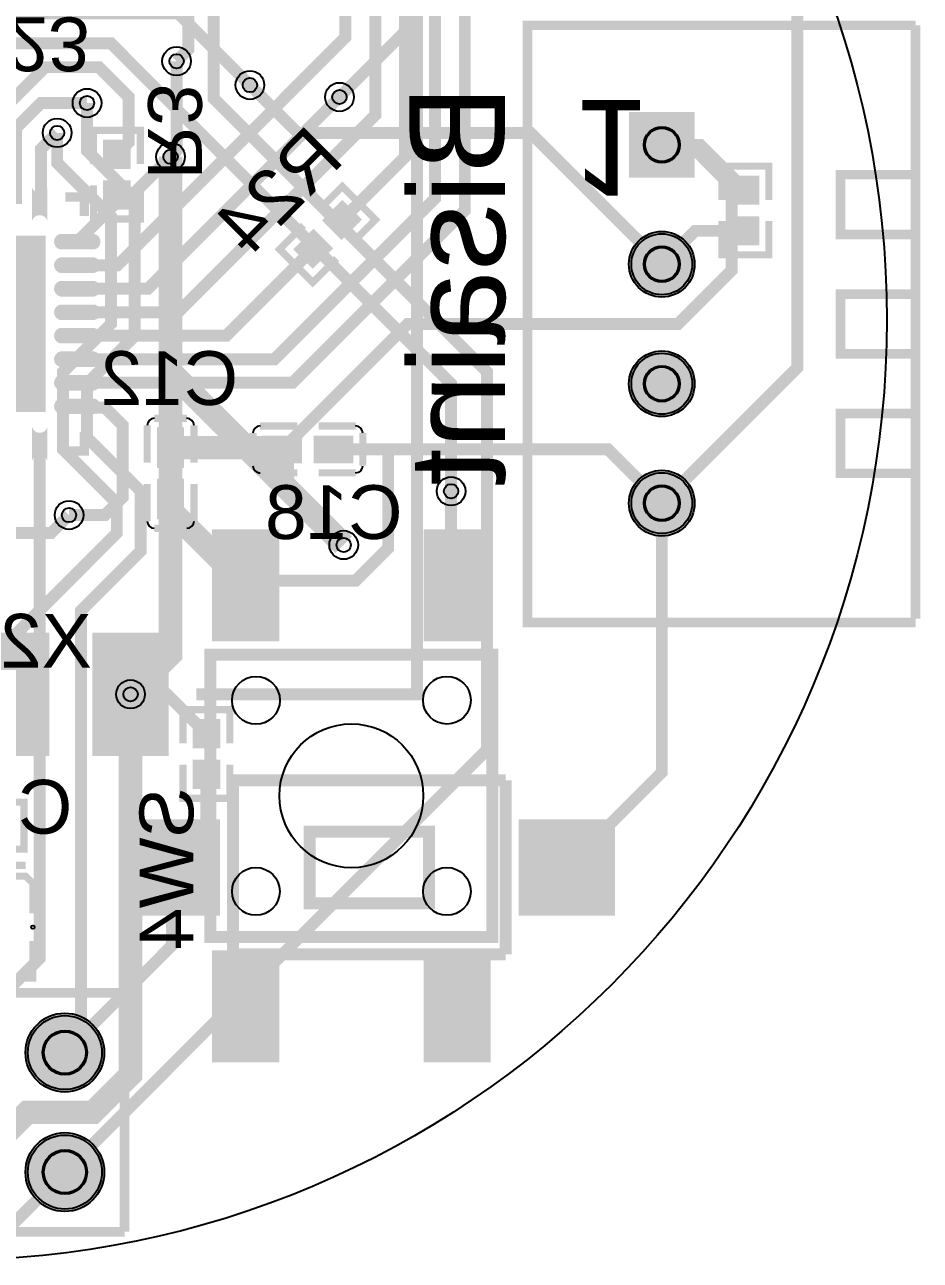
# Model space of a CAD drawing. Header units: millimetres. Extents: x -14.7 to 26, y -7.1 to 33.9.
# Drawn here: x 6.93 to 25.98, y -7.08 to 19.19 of the extents above; entities that cross this region are included whole.
import ezdxf

# ---------------------------------------------------------------- set-up
doc = ezdxf.new("R2010")
doc.units = ezdxf.units.MM
for name, color, linetype, true_color in [('BoardOutLine', 7, 'Continuous', 0xff00ff), ('BottomLayer', 7, 'Continuous', 0x0000ff), ('BottomPasteMaskLayer', 7, 'Continuous', 0x800000), ('BottomSilkLayer', 7, 'Continuous', 0x66cc33), ('BottomSolderMaskLayer', 7, 'Continuous', 0xaa00ff), ('Hole', 7, 'Continuous', 0x222222), ('Multi-Layer', 7, 'Continuous', 0xc0c0c0), ('TopLayer', 7, 'Continuous', 0xff0000), ('TopPasteMaskLayer', 7, 'Continuous', 0x808080), ('TopSilkLayer', 7, 'Continuous', 0xffcc00), ('TopSolderMaskLayer', 7, 'Continuous', 0x800080)]:
    doc.layers.add(name, color=color, linetype=linetype, true_color=true_color)
doc.styles.get("Standard").update_dxf_attribs({"font": 'arial.ttf'})

msp = doc.modelspace()

# ---------------------------------------------------------------- hatches: boundary and pattern name
at = {"layer": 'BottomLayer'}
for points in [[(8.619997999999896, 16.15201239999999), (9.16000199999985, 16.15201239999999), (9.16000199999985, 16.71764500000006), (8.619997999999896, 16.71764500000006)], [(8.619997999999896, 15.85198760000003), (9.16000199999985, 15.85198760000003), (9.16000199999985, 15.286354999999958), (8.619997999999896, 15.286354999999958)], [(7.388148799999911, 15.687154299999975, -0.7853981633974483), (7.108139199999911, 15.687154299999975), (7.108139199999911, 15.067165700000032, -0.7853981633974483), (7.388148799999911, 15.067165700000032)], [(13.66908619999981, 14.647163999999975), (13.287247999999863, 15.029002200000036), (13.687196399999948, 15.428976000000034), (14.069059999999808, 15.04711240000006)], [(8.358238299999812, 14.71706479999996, -0.7853981633974483), (8.358238299999812, 14.43705519999996), (7.738249699999869, 14.43705519999996, -0.7853981633974483), (7.738249699999869, 14.71706479999996)], [(13.456919999999855, 14.43499780000002), (13.075081799999907, 14.816835999999967), (12.67510799999991, 14.416887599999995), (13.05697159999977, 14.035023999999908)], [(7.348092999999835, 10.977143399999932), (7.348092999999835, 14.677161399999932), (3.6480750000000626, 14.677161399999932), (3.6480750000000626, 10.977143399999932)], [(8.358238299999812, 14.21668480000001, -0.7853981633974483), (8.358238299999812, 13.93667520000001), (7.738249699999869, 13.93667520000001, -0.7853981633974483), (7.738249699999869, 14.21668480000001)], [(8.358238299999812, 13.716304799999946, -0.7853981633974483), (8.358238299999812, 13.436295199999947), (7.738249699999869, 13.436295199999947, -0.7853981633974483), (7.738249699999869, 13.716304799999946)], [(8.358238299999812, 13.215924799999996, -0.7853981633974483), (8.358238299999812, 12.935915199999997), (7.738249699999869, 12.935915199999997, -0.7853981633974483), (7.738249699999869, 13.215924799999996)], [(8.358238299999812, 12.7180848, -0.7853981633974483), (8.358238299999812, 12.4380752), (7.738249699999869, 12.4380752, -0.7853981633974483), (7.738249699999869, 12.7180848)], [(8.358238299999812, 12.21770480000005, -0.7853981633974483), (8.358238299999812, 11.93769520000005), (7.738249699999869, 11.93769520000005, -0.7853981633974483), (7.738249699999869, 12.21770480000005)], [(8.358238299999812, 11.717324799999986, -0.7853981633974483), (8.358238299999812, 11.437315199999986), (7.738249699999869, 11.437315199999986, -0.7853981633974483), (7.738249699999869, 11.717324799999986)], [(8.358238299999812, 11.216944800000036, -0.7853981633974483), (8.358238299999812, 10.936935200000036), (7.738249699999869, 10.936935200000036, -0.7853981633974483), (7.738249699999869, 11.216944800000036)], [(7.388148799999911, 10.586834299999964, -0.7853981633974483), (7.108139199999911, 10.586834299999964), (7.108139199999911, 9.966845700000022, -0.7853981633974483), (7.388148799999911, 9.966845700000022)], [(9.762997999999925, 9.802012399999967), (10.303001999999879, 9.802012399999967), (10.303001999999879, 10.592104800000016), (9.762997999999925, 10.592104800000016)], [(12.8039875999998, 9.889947199999938), (12.8039875999998, 10.429951200000005), (12.013895199999752, 10.429951200000005), (12.013895199999752, 9.889947199999938)], [(13.104012399999874, 9.889947199999938), (13.104012399999874, 10.429951200000005), (13.894104799999695, 10.429951200000005), (13.894104799999695, 9.889947199999938)], [(9.762997999999925, 9.501987600000007), (10.303001999999879, 9.501987600000007), (10.303001999999879, 8.711895199999958), (9.762997999999925, 8.711895199999958)], [(10.93002639999986, 8.418956999999978), (10.93002639999986, 6.118936199999894), (12.330023599999777, 6.118936199999894), (12.330023599999777, 8.418956999999978)], [(15.43014439999979, 8.418956999999978), (15.43014439999979, 6.118936199999894), (16.830141599999934, 6.118936199999894), (16.830141599999934, 8.418956999999978)], [(10.93002639999986, -0.5309361999999282), (10.93002639999986, -2.830957000000012), (12.330023599999777, -2.830957000000012), (12.330023599999777, -0.5309361999999282)], [(15.43014439999979, -0.5309361999999282), (15.43014439999979, -2.830957000000012), (16.830141599999934, -2.830957000000012), (16.830141599999934, -0.5309361999999282)]]:
    msp.add_hatch(color=256, dxfattribs=at).paths.add_polyline_path(points)
at = {"layer": 'BottomPasteMaskLayer'}
for points in [[(8.66000299999996, 16.13700099999994), (9.119996999999785, 16.13700099999994), (9.16000199999985, 16.177005999999892), (9.16000199999985, 16.677639999999997), (9.119996999999785, 16.71764500000006), (8.66000299999996, 16.71764500000006), (8.619997999999896, 16.677639999999997), (8.619997999999896, 16.177005999999892)], [(8.66000299999996, 15.866998999999964), (9.119996999999785, 15.866998999999964), (9.16000199999985, 15.826994000000013), (9.16000199999985, 15.326360000000022), (9.119996999999785, 15.286354999999958), (8.66000299999996, 15.286354999999958), (8.619997999999896, 15.326360000000022), (8.619997999999896, 15.826994000000013)], [(7.388148799999911, 15.687154299999975, -0.7853981633974483), (7.108139199999911, 15.687154299999975), (7.108139199999911, 15.067165700000032, -0.7853981633974483), (7.388148799999911, 15.067165700000032)], [(13.630173399999876, 14.664842399999998), (13.304900999999745, 14.990089399999988), (13.304926399999886, 15.046680599999945), (13.658926199999769, 15.400680399999942), (13.715491999999813, 15.400655000000029), (14.040764399999944, 15.075382600000012), (14.040738999999803, 15.018816799999968), (13.68673919999992, 14.664816999999971)], [(8.358238299999812, 14.71706479999996, -0.7853981633974483), (8.358238299999812, 14.43705519999996), (7.738249699999869, 14.43705519999996, -0.7853981633974483), (7.738249699999869, 14.71706479999996)], [(13.439266999999973, 14.473910600000067), (13.113994599999842, 14.799157599999944), (13.057428799999798, 14.799183000000085), (12.703428999999915, 14.445183199999974), (12.703403599999774, 14.38861739999993), (13.028675999999905, 14.063344999999913), (13.085241799999949, 14.0633196), (13.439241599999832, 14.417319399999997)], [(7.348092999999835, 10.977143399999932), (7.348092999999835, 14.677161399999932), (3.6480750000000626, 14.677161399999932), (3.6480750000000626, 10.977143399999932)], [(8.358238299999812, 14.21668480000001, -0.7853981633974483), (8.358238299999812, 13.93667520000001), (7.738249699999869, 13.93667520000001, -0.7853981633974483), (7.738249699999869, 14.21668480000001)], [(8.358238299999812, 13.716304799999946, -0.7853981633974483), (8.358238299999812, 13.436295199999947), (7.738249699999869, 13.436295199999947, -0.7853981633974483), (7.738249699999869, 13.716304799999946)], [(8.358238299999812, 13.215924799999996, -0.7853981633974483), (8.358238299999812, 12.935915199999997), (7.738249699999869, 12.935915199999997, -0.7853981633974483), (7.738249699999869, 13.215924799999996)], [(8.358238299999812, 12.7180848, -0.7853981633974483), (8.358238299999812, 12.4380752), (7.738249699999869, 12.4380752, -0.7853981633974483), (7.738249699999869, 12.7180848)], [(8.358238299999812, 12.21770480000005, -0.7853981633974483), (8.358238299999812, 11.93769520000005), (7.738249699999869, 11.93769520000005, -0.7853981633974483), (7.738249699999869, 12.21770480000005)], [(8.358238299999812, 11.717324799999986, -0.7853981633974483), (8.358238299999812, 11.437315199999986), (7.738249699999869, 11.437315199999986, -0.7853981633974483), (7.738249699999869, 11.717324799999986)], [(8.358238299999812, 11.216944800000036, -0.7853981633974483), (8.358238299999812, 10.936935200000036), (7.738249699999869, 10.936935200000036, -0.7853981633974483), (7.738249699999869, 11.216944800000036)], [(7.388148799999911, 10.586834299999964, -0.7853981633974483), (7.108139199999911, 10.586834299999964), (7.108139199999911, 9.966845700000022, -0.7853981633974483), (7.388148799999911, 9.966845700000022)], [(10.258018599999787, 10.43198319999999), (9.80800679999993, 10.43198319999999), (9.75801959999967, 10.381970600000045), (9.75801959999967, 9.901986799999918), (9.80800679999993, 9.83198440000001), (10.258018599999787, 9.83198440000001), (10.308005799999819, 9.901986799999918), (10.308005799999819, 10.381970600000045)], [(12.123978799999804, 10.3849424), (12.123978799999804, 9.934930599999916), (12.173965999999837, 9.884943399999997), (12.70396239999991, 9.884943399999997), (12.753974999999855, 9.934930599999916), (12.753974999999855, 10.3849424), (12.70396239999991, 10.434929599999919), (12.173965999999837, 10.434929599999919)], [(13.153974199999993, 10.3849424), (13.153974199999993, 9.934930599999916), (13.203961399999798, 9.884943399999997), (13.733957799999644, 9.884943399999997), (13.783970400000044, 9.934930599999916), (13.783970400000044, 10.3849424), (13.733957799999644, 10.434929599999919), (13.203961399999798, 10.434929599999919)], [(10.258018599999787, 9.471964800000023), (9.80800679999993, 9.471964800000023), (9.75801959999967, 9.401987799999915), (9.75801959999967, 8.921978599999989), (9.80800679999993, 8.871966000000043), (10.258018599999787, 8.871966000000043), (10.308005799999819, 8.921978599999989), (10.308005799999819, 9.401987799999915)], [(10.93002639999986, 8.418956999999978), (10.93002639999986, 6.118936199999894), (12.330023599999777, 6.118936199999894), (12.330023599999777, 8.418956999999978)], [(15.43014439999979, 8.418956999999978), (15.43014439999979, 6.118936199999894), (16.830141599999934, 6.118936199999894), (16.830141599999934, 8.418956999999978)], [(10.93002639999986, -0.5309361999999282), (10.93002639999986, -2.830957000000012), (12.330023599999777, -2.830957000000012), (12.330023599999777, -0.5309361999999282)], [(15.43014439999979, -0.5309361999999282), (15.43014439999979, -2.830957000000012), (16.830141599999934, -2.830957000000012), (16.830141599999934, -0.5309361999999282)]]:
    msp.add_hatch(color=256, dxfattribs=at).paths.add_polyline_path(points)
at = {"layer": 'BottomSolderMaskLayer'}
for points in [[(21.182583999999906, 15.938499999999976), (21.182583999999906, 17.335500000000025), (19.785583999999744, 17.335500000000025), (19.785583999999744, 15.938499999999976)], [(8.595749953300356, 16.125408110254057), (9.184250046699617, 16.125408110254057), (9.184250046699617, 16.74425167920981), (8.595749953300356, 16.74425167920981)], [(8.595749953300356, 15.878591889745962), (9.184250046699617, 15.878591889745962), (9.184250046699617, 15.259748320790095), (8.595749953300356, 15.259748320790095)], [(7.413155099999911, 15.742522476405952, -0.7853981633974483), (7.083132899999911, 15.742522476405952), (7.083132899999911, 15.011797523593941, -0.7853981633974483), (7.413155099999911, 15.011797523593941)], [(13.668271848854602, 14.61039015239885), (13.252141938032992, 15.028149161429951), (13.688008470049226, 15.46574984760116), (14.10416606196668, 15.047963049106329)], [(8.413606476405675, 14.74207109999996, -0.7853981633974483), (8.413606476405675, 14.412048899999961), (7.682881523594006, 14.412048899999961, -0.7853981633974483), (7.682881523594006, 14.74207109999996)], [(13.492026061966726, 14.43585083856999), (13.075896151145116, 14.853609847601092), (12.640001938033038, 14.416036950893613), (13.056159529950492, 13.998250152398782)], [(19.78558399999994, 14.09699999999998, 1), (21.182583999999938, 14.09699999999998, 1)], [(7.373099471665, 10.952135555013115), (7.373099471665, 14.702166498343445), (3.62306852833467, 14.702166498343445), (3.62306852833467, 10.952135555013115)], [(8.413606476405675, 14.24169110000001, -0.7853981633974483), (8.413606476405675, 13.911668900000011), (7.682881523594006, 13.911668900000011, -0.7853981633974483), (7.682881523594006, 14.24169110000001)], [(8.413606476405675, 13.741311099999946, -0.7853981633974483), (8.413606476405675, 13.411288899999947), (7.682881523594006, 13.411288899999947, -0.7853981633974483), (7.682881523594006, 13.741311099999946)], [(8.413606476405675, 13.240931099999996, -0.7853981633974483), (8.413606476405675, 12.910908899999997), (7.682881523594006, 12.910908899999997, -0.7853981633974483), (7.682881523594006, 13.240931099999996)], [(8.413606476405675, 12.7430911, -0.7853981633974483), (8.413606476405675, 12.4130689), (7.682881523594006, 12.4130689, -0.7853981633974483), (7.682881523594006, 12.7430911)], [(8.413606476405675, 12.242711100000049, -0.7853981633974483), (8.413606476405675, 11.91268890000005), (7.682881523594006, 11.91268890000005, -0.7853981633974483), (7.682881523594006, 12.242711100000049)], [(19.78558399999994, 11.557000000000016, 1), (21.182583999999938, 11.557000000000016, 1)], [(8.413606476405675, 11.742331099999985, -0.7853981633974483), (8.413606476405675, 11.412308899999987), (7.682881523594006, 11.412308899999987, -0.7853981633974483), (7.682881523594006, 11.742331099999985)], [(8.413606476405675, 11.241951100000035, -0.7853981633974483), (8.413606476405675, 10.911928900000037), (7.682881523594006, 10.911928900000037, -0.7853981633974483), (7.682881523594006, 11.241951100000035)], [(7.413155099999911, 10.642202476406055, -0.7853981633974483), (7.083132899999911, 10.642202476406055), (7.083132899999911, 9.91147752359393, -0.7853981633974483), (7.413155099999911, 9.91147752359393)], [(9.745637876550973, 9.764846680338678), (10.320362123448831, 9.764846680338678), (10.320362123448831, 10.629265740733786), (9.745637876550973, 10.629265740733786)], [(12.829389233125312, 9.864542421072429), (12.829389233125312, 10.455346421072363), (11.988496833125282, 10.455346421072363), (11.988496833125282, 9.864542421072429)], [(13.078610766874363, 9.864542421072429), (13.078610766874363, 10.455346421072363), (13.919503166874392, 10.455346421072363), (13.919503166874392, 9.864542421072429)], [(9.745637876550973, 9.539153319661295), (10.320362123448831, 9.539153319661295), (10.320362123448831, 8.674734259266188), (9.745637876550973, 8.674734259266188)], [(19.78558399999994, 9.016999999999939, 1), (21.182583999999938, 9.016999999999939, 1)], [(10.914562725385395, 8.460685110599115), (10.914562725385395, 6.077206246082824), (12.345481664516, 6.077206246082824), (12.345481664516, 8.460685110599115)], [(15.414680725385551, 8.460685110599115), (15.414680725385551, 6.077206246082824), (16.845599664516158, 6.077206246082824), (16.845599664516158, 8.460685110599115)], [(10.914562725385395, -0.48920624608285834), (10.914562725385395, -2.87268511059915), (12.345481664516, -2.87268511059915), (12.345481664516, -0.48920624608285834)], [(15.414680725385551, -0.48920624608285834), (15.414680725385551, -2.87268511059915), (16.845599664516158, -2.87268511059915), (16.845599664516158, -0.48920624608285834)], [(6.945883999999894, -2.66700000000003, 1), (8.622283999999894, -2.66700000000003, 1)], [(6.945883999999894, -5.206999999999994, 1), (8.622283999999894, -5.206999999999994, 1)]]:
    msp.add_hatch(color=256, dxfattribs=at).paths.add_polyline_path(points)
at = {"layer": 'Multi-Layer'}
for points in [[(21.131783999999925, 15.989299999999957), (21.131783999999925, 17.284700000000043), (19.836383999999725, 17.284700000000043), (19.836383999999725, 15.989299999999957)], [(19.83638399999994, 14.09699999999998, 1), (21.13178399999994, 14.09699999999998, 1)], [(19.83638399999994, 11.557000000000016, 1), (21.13178399999994, 11.557000000000016, 1)], [(19.83638399999994, 9.016999999999939, 1), (21.13178399999994, 9.016999999999939, 1)], [(6.9966839999998935, -2.66700000000003, 1), (8.571483999999893, -2.66700000000003, 1)], [(6.9966839999998935, -5.206999999999994, 1), (8.571483999999893, -5.206999999999994, 1)]]:
    msp.add_hatch(color=256, dxfattribs=at).paths.add_polyline_path(points)
at = {"layer": 'TopLayer'}
for points in [[(22.532085999999936, 15.390012399999932), (21.992081999999755, 15.390012399999932), (21.992081999999755, 15.955645000000004), (22.532085999999936, 15.955645000000004)], [(22.532085999999936, 15.089987599999972), (21.992081999999755, 15.089987599999972), (21.992081999999755, 14.5243549999999), (22.532085999999936, 14.5243549999999)], [(5.879083999999921, 6.214998999999921), (7.403083999999808, 6.214998999999921), (7.403083999999808, 3.6910010000000284), (5.879083999999921, 3.6910010000000284)], [(8.419083999999884, 6.214998999999921), (9.943083999999772, 6.214998999999921), (9.943083999999772, 3.6910010000000284), (8.419083999999884, 3.6910010000000284)], [(10.524997999999869, 3.8330124000000296), (11.06500200000005, 3.8330124000000296), (11.06500200000005, 4.398644999999988), (10.524997999999869, 4.398644999999988)], [(10.524997999999869, 3.532987599999956), (11.06500200000005, 3.532987599999956), (11.06500200000005, 2.9673549999999977), (10.524997999999869, 2.9673549999999977)], [(11.061191999999892, 2.269997999999987), (11.061191999999892, 0.27000199999997676), (9.061195999999882, 0.27000199999997676), (9.061195999999882, 2.269997999999987)], [(19.460971999999856, 2.269997999999987), (19.460971999999856, 0.27000199999997676), (17.460975999999846, 0.27000199999997676), (17.460975999999846, 2.269997999999987)]]:
    msp.add_hatch(color=256, dxfattribs=at).paths.add_polyline_path(points)
at = {"layer": 'TopPasteMaskLayer'}
for points in [[(22.49208099999987, 15.375000999999997), (22.03208699999982, 15.375000999999997), (21.992081999999755, 15.415005999999948), (21.992081999999755, 15.91563999999994), (22.03208699999982, 15.955645000000004), (22.49208099999987, 15.955645000000004), (22.532085999999936, 15.91563999999994), (22.532085999999936, 15.415005999999948)], [(22.49208099999987, 15.10499900000002), (22.03208699999982, 15.10499900000002), (21.992081999999755, 15.06499400000007), (21.992081999999755, 14.564359999999965), (22.03208699999982, 14.5243549999999), (22.49208099999987, 14.5243549999999), (22.532085999999936, 14.564359999999965), (22.532085999999936, 15.06499400000007)], [(5.879083999999921, 6.214998999999921), (7.403083999999808, 6.214998999999921), (7.403083999999808, 3.6910010000000284), (5.879083999999921, 3.6910010000000284)], [(8.419083999999884, 6.214998999999921), (9.943083999999772, 6.214998999999921), (9.943083999999772, 3.6910010000000284), (8.419083999999884, 3.6910010000000284)], [(10.565002999999933, 3.818000999999981), (11.024996999999985, 3.818000999999981), (11.06500200000005, 3.858005999999932), (11.06500200000005, 4.358639999999923), (11.024996999999985, 4.398644999999988), (10.565002999999933, 4.398644999999988), (10.524997999999869, 4.358639999999923), (10.524997999999869, 3.858005999999932)], [(10.565002999999933, 3.5479990000000043), (11.024996999999985, 3.5479990000000043), (11.06500200000005, 3.5079940000000533), (11.06500200000005, 3.0073600000000624), (11.024996999999985, 2.9673549999999977), (10.565002999999933, 2.9673549999999977), (10.524997999999869, 3.0073600000000624), (10.524997999999869, 3.5079940000000533)], [(11.061191999999892, 2.269997999999987), (11.061191999999892, 0.27000199999997676), (9.061195999999882, 0.27000199999997676), (9.061195999999882, 2.269997999999987)], [(19.460971999999856, 2.269997999999987), (19.460971999999856, 0.27000199999997676), (17.460975999999846, 0.27000199999997676), (17.460975999999846, 2.269997999999987)]]:
    msp.add_hatch(color=256, dxfattribs=at).paths.add_polyline_path(points)
at = {"layer": 'TopSilkLayer'}
msp.add_hatch(color=256, dxfattribs=at).paths.add_polyline_path([(6.257797999999866, 1.2374879999999848), (6.950201999999763, 1.2374879999999848), (6.950201999999763, 1.3898880000000418), (6.257797999999866, 1.3898880000000418)])
at = {"layer": 'TopSolderMaskLayer'}
for points in [[(21.182583999999906, 15.938499999999976), (21.182583999999906, 17.335500000000025), (19.785583999999744, 17.335500000000025), (19.785583999999744, 15.938499999999976)], [(22.556334046699476, 15.363408110254), (21.967833953300214, 15.363408110254), (21.967833953300214, 15.982251679209867), (22.556334046699476, 15.982251679209867)], [(22.556334046699476, 15.116591889745905), (21.967833953300214, 15.116591889745905), (21.967833953300214, 14.497748320790151), (22.556334046699476, 14.497748320790151)], [(19.78558399999994, 14.09699999999998, 1), (21.182583999999938, 14.09699999999998, 1)], [(19.78558399999994, 11.557000000000016, 1), (21.182583999999938, 11.557000000000016, 1)], [(19.78558399999994, 9.016999999999939, 1), (21.182583999999938, 9.016999999999939, 1)], [(5.82828399999994, 6.265798999999902), (7.453883999999789, 6.265798999999902), (7.453883999999789, 3.6402010000000473), (5.82828399999994, 3.6402010000000473)], [(8.368283999999903, 6.265798999999902), (9.993883999999753, 6.265798999999902), (9.993883999999753, 3.6402010000000473), (8.368283999999903, 3.6402010000000473)], [(10.500749953300328, 3.806408110253983), (11.08925004669959, 3.806408110253983), (11.08925004669959, 4.42525167920985), (10.500749953300328, 4.42525167920985)], [(10.500749953300328, 3.5595918897460024), (11.08925004669959, 3.5595918897460024), (11.08925004669959, 2.940748320790135), (10.500749953300328, 2.940748320790135)], [(11.086591999999882, 2.2953979999999774), (11.086591999999882, 0.24460199999998622), (9.035795999999891, 0.24460199999998622), (9.035795999999891, 2.2953979999999774)], [(19.486371999999847, 2.2953979999999774), (19.486371999999847, 0.24460199999998622), (17.435575999999855, 0.24460199999998622), (17.435575999999855, 2.2953979999999774)], [(6.945883999999894, -2.66700000000003, 1), (8.622283999999894, -2.66700000000003, 1)], [(6.945883999999894, -5.206999999999994, 1), (8.622283999999894, -5.206999999999994, 1)]]:
    msp.add_hatch(color=256, dxfattribs=at).paths.add_polyline_path(points)

# ---------------------------------------------------------------- linework, layer by layer
at = {"layer": 'BoardOutLine'}
msp.add_circle((5.269991999999775, 12.916915999999901), 19.999959999999998, dxfattribs=at)
at = {"layer": 'BottomLayer'}
for points, const_width in [([(8.048167799999874, 13.075996200000077), (10.192080199999964, 13.075996200000077), (14.388083999999935, 17.271999999999935), (14.388083999999935, 22.605999999999995), (12.483083999999963, 24.510999999999967), (12.483083999999963, 27.803093999999874)], 0.254), ([(8.04824399999984, 12.07770000000005), (12.241783999999825, 12.07770000000005), (15.658083999999917, 15.494000000000028), (15.658083999999917, 22.732999999999947), (13.753083999999944, 24.638000000000034), (13.753083999999944, 27.802839999999946)], 0.254), ([(8.04824399999984, 11.577319999999986), (12.630403999999771, 11.577319999999986), (16.293083999999908, 15.240000000000009), (16.293083999999908, 20.203160000000025)], 0.254), ([(8.04824399999984, 14.07668000000001), (8.90676399999984, 14.07668000000001), (13.753083999999944, 18.923000000000002), (13.753083999999944, 20.203160000000025)], 0.254), ([(13.678128599999809, 15.038044600000035), (15.023083999999926, 16.383000000000038), (15.023083999999926, 20.202905999999984)], 0.254), ([(5.249164000000064, 15.377160000000003), (5.249164000000064, 18.45817999999997), (6.22198400000002, 19.430999999999926), (10.197083999999904, 19.430999999999926), (11.721083999999792, 17.906999999999925)], 0.254), ([(6.2473839999997836, 15.377160000000003), (6.2473839999997836, 17.170399999999972), (7.3649840000000495, 18.28800000000001), (8.507983999999851, 18.28800000000001), (9.142983999999842, 17.65300000000002), (9.142983999999842, 16.687799999999925), (8.888983999999937, 16.433799999999906)], 0.254), ([(10.032999999999902, 16.383000000000038), (10.159999999999854, 16.50999999999999), (10.159999999999854, 18.414999999999964)], 0.254), ([(6.7477385999998205, 15.37723619999997), (6.7477385999998205, 16.99760379999998), (7.276134799999909, 17.525999999999954), (8.254999999999882, 17.525999999999954)], 0.254), ([(8.04814239999996, 13.5763508), (9.549434799999972, 13.5763508), (13.626083999999764, 17.65300000000002)], 0.254), ([(7.248042400000031, 15.37723619999997), (7.276083999999855, 15.405252399999995), (7.276083999999855, 16.54708400000004), (7.619999999999891, 16.890999999999963)], 0.254), ([(12.408915999999863, 10.159949200000028), (15.075966799999833, 12.826999999999998), (20.827999999999975, 12.826999999999998), (21.971000000000004, 13.970000000000027), (21.971000000000004, 15.747999999999934), (21.08199999999988, 16.636999999999944), (20.48408399999994, 16.636999999999944)], 0.254), ([(8.889999999999873, 15.56918399999995), (9.219183999999814, 15.56918399999995), (10.032999999999902, 16.383000000000038)], 0.254), ([(8.048167799999874, 14.57713620000004), (8.889999999999873, 15.41896840000004), (8.889999999999873, 15.56918399999995)], 0.254), ([(8.048167799999874, 12.578156199999967), (11.218240199999855, 12.578156199999967), (13.066039399999909, 14.425955399999907)], 0.254), ([(8.04824399999984, 11.076940000000036), (8.076183999999785, 11.048999999999978), (8.634984000000031, 11.048999999999978), (9.01598399999989, 10.668000000000006), (9.01598399999989, 9.144000000000005), (8.634984000000031, 8.763000000000034), (7.87298399999986, 8.763000000000034)], 0.254), ([(5.24408399999993, -2.66700000000003), (7.248067799999717, -0.6630162000000155), (7.248067799999717, 10.276916200000073)], 0.254), ([(12.408915999999863, 10.159949200000028), (12.371781199999987, 10.197084000000018), (10.032999999999902, 10.197084000000018)], 0.49999899999999997), ([(11.630024999999705, 7.268844999999942), (11.727179999999862, 7.3659999999999854), (13.970000000000027, 7.3659999999999854), (14.662683399999878, 8.05868339999995), (14.662683399999878, 10.159949200000028)], 0.254), ([(12.408915999999863, 10.159949200000028), (12.408915999999863, 9.435084000000074), (13.715999999999894, 8.127999999999929)], 0.49999899999999997), ([(20.48408399999994, 9.016999999999939), (19.341134799999963, 10.159949200000028), (13.499083999999812, 10.159949200000028)], 0.254), ([(11.630024999999705, 7.268844999999942), (10.032999999999902, 8.865870000000086), (10.032999999999902, 9.106915999999956)], 0.49999899999999997), ([(16.130142999999862, 7.268844999999942), (16.000984000000017, 7.3980040000000145), (16.000984000000017, 9.270999999999958)], 0.254), ([(2.704083999999966, -5.206999999999994), (3.974083999999948, -6.476999999999975), (5.714999999999918, -6.476999999999975), (6.476999999999862, -5.715000000000032), (6.476999999999862, -4.44500000000005), (6.9849999999999, -3.937000000000012), (8.381999999999834, -3.937000000000012), (9.181083999999828, -3.1379160000000184), (9.181083999999828, 4.9529999999999745)], 0.49999899999999997)]:
    msp.add_lwpolyline(points, dxfattribs=dict(at, const_width=const_width))
at = {"layer": 'BottomSilkLayer'}
for points, const_width in [([(25.881583999999748, 6.476999999999975), (17.626583999999866, 6.476999999999975), (17.626583999999866, 19.17700000000002), (25.881583999999748, 19.17700000000002)], 0.20320000000000002), ([(25.881583999999748, 19.17700000000002), (25.881583999999748, 6.558279999999968)], 0.20320000000000002), ([(8.391397999999754, 16.228212400000075), (8.391397999999754, 16.946244999999976), (9.388601999999764, 16.946244999999976), (9.388601999999764, 16.228212400000075)], 0.1524), ([(25.881583999999748, 14.731999999999971), (24.286464000000024, 14.731999999999971), (24.286464000000024, 16.001999999999953), (25.881583999999748, 16.001999999999953)], 0.20320000000000002), ([(8.391397999999754, 15.775787599999944), (8.391397999999754, 15.05775499999993), (9.388601999999764, 15.05775499999993), (9.388601999999764, 15.775787599999944)], 0.1524), ([(13.884605199999669, 14.539391799999976), (14.39232579999998, 15.04711240000006), (13.687196399999948, 15.752241799999979), (13.179475799999864, 15.244521200000008)], 0.1524), ([(7.792973999999731, 15.527019999999993), (8.19810399999983, 15.527019999999993), (8.19810399999983, 15.121889999999894)], 0.1999996), ([(13.564692199999854, 14.219478799999933), (13.05697159999977, 13.711758199999963), (12.351842199999737, 14.416887599999995), (12.859562800000049, 14.924608199999966)], 0.1524), ([(25.881583999999748, 12.192000000000007), (24.286464000000024, 12.192000000000007), (24.286464000000024, 13.461999999999989), (25.881583999999748, 13.461999999999989)], 0.20320000000000002), ([(9.686797999999953, 10.820704800000044), (10.37920199999985, 10.820704800000044)], 0.1524), ([(25.881583999999748, 9.65199999999993), (24.286464000000024, 9.65199999999993), (24.286464000000024, 10.922000000000025), (25.881583999999748, 10.922000000000025)], 0.20320000000000002), ([(7.792973999999731, 10.126980000000003), (8.19810399999983, 10.126980000000003), (8.19810399999983, 10.532109999999989)], 0.1999996), ([(9.534397999999783, 9.878212400000052), (9.534397999999783, 10.668304799999987)], 0.1524), ([(10.531601999999793, 10.668304799999987), (10.531601999999793, 9.878212400000052)], 0.1524), ([(11.785295199999837, 9.81374720000008), (11.785295199999837, 10.506151199999977)], 0.1524), ([(11.93769519999978, 10.65855119999992), (12.727787599999829, 10.65855119999992)], 0.1524), ([(13.970304799999894, 10.65855119999992), (13.180212399999846, 10.65855119999992)], 0.1524), ([(14.122704799999838, 9.81374720000008), (14.122704799999838, 10.506151199999977)], 0.1524), ([(12.727787599999829, 9.66134719999991), (11.93769519999978, 9.66134719999991)], 0.1524), ([(13.180212399999846, 9.66134719999991), (13.970304799999894, 9.66134719999991)], 0.1524), ([(9.534397999999783, 9.425787599999921), (9.534397999999783, 8.635695199999986)], 0.1524), ([(10.531601999999793, 8.635695199999986), (10.531601999999793, 9.425787599999921)], 0.1524), ([(9.686797999999953, 8.48329519999993), (10.37920199999985, 8.48329519999993)], 0.1524)]:
    msp.add_lwpolyline(points, dxfattribs=dict(at, const_width=const_width))
at = {"layer": 'BottomSilkLayer', "const_width": 0.254}
msp.add_lwpolyline([(10.880140799999708, 5.7940448000000515), (10.880140799999708, -0.20594320000009247), (16.880128799999966, -0.20594320000009247), (16.880128799999966, 5.7940448000000515), (10.880140799999708, 5.7940448000000515)], close=True, dxfattribs=at)
at = {"layer": 'BottomSilkLayer'}
for centre, radius in [((11.849861999999803, 4.823968000000036), 0.508), ((15.912337999999863, 4.826000000000022), 0.508), ((13.880337999999938, 2.7939999999999827), 1.529334), ((11.848338000000012, 0.7619999999999436), 0.508), ((15.912337999999863, 0.7619999999999436), 0.508)]:
    msp.add_circle(centre, radius, dxfattribs=at)
for centre, start, end in [((9.686797999999953, 10.668304799999873), 90, 180), ((10.37920199999985, 10.668304799999873), 0, 90), ((11.93769519999978, 10.506151199999977), 90, 180), ((13.970304799999894, 10.506151199999977), 0, 90), ((11.93769519999978, 9.813747199999966), 179.99999999996524, 270), ((13.970304799999894, 9.813747199999966), 270, 0), ((9.686797999999953, 8.6356952000001), 180, 270), ((10.37920199999985, 8.6356952000001), 270, 359.9999999999913)]:
    msp.add_arc(centre, 0.1524, start, end, dxfattribs=at)
at = {"layer": 'BottomSolderMaskLayer'}
for centre, radius in [((20.48408399999994, 16.636999999999944), 0.3834901960784313), ((20.48408399999994, 14.09699999999998), 0.6984999999999999), ((20.48408399999994, 14.09699999999998), 0.3834901960784313), ((20.48408399999994, 11.557000000000016), 0.6984999999999999), ((20.48408399999994, 11.557000000000016), 0.3834901960784313), ((20.48408399999994, 9.016999999999939), 0.6984999999999999), ((20.48408399999994, 9.016999999999939), 0.3834901960784313), ((7.784083999999893, -2.66700000000003), 0.8382), ((7.784083999999893, -2.66700000000003), 0.4731774193548387), ((7.784083999999893, -5.206999999999994), 0.8382), ((7.784083999999893, -5.206999999999994), 0.4731774193548387)]:
    msp.add_circle(centre, radius, dxfattribs=at)
at = {"layer": 'Hole'}
for centre in [(10.159999999999854, 18.414999999999964), (11.721083999999792, 17.906999999999925), (8.254999999999882, 17.525999999999954), (13.626083999999764, 17.65300000000002), (7.619999999999891, 16.890999999999963), (10.032999999999902, 16.383000000000038), (16.000984000000017, 9.270999999999958), (7.87298399999986, 8.763000000000034), (13.715999999999894, 8.127999999999929), (9.181083999999828, 4.9529999999999745)]:
    msp.add_circle(centre, 0.1524, dxfattribs=at)
at = {"layer": 'Multi-Layer'}
for centre, radius in [((10.159999999999854, 18.414999999999964), 0.3048), ((11.721083999999792, 17.906999999999925), 0.3048), ((13.626083999999764, 17.65300000000002), 0.3048), ((8.254999999999882, 17.525999999999954), 0.3048), ((7.619999999999891, 16.890999999999963), 0.3048), ((20.48408399999994, 16.636999999999944), 0.35559999999999997), ((10.032999999999902, 16.383000000000038), 0.3048), ((20.48408399999994, 14.09699999999998), 0.6476999999999999), ((20.48408399999994, 14.09699999999998), 0.35559999999999997), ((20.48408399999994, 11.557000000000016), 0.6476999999999999), ((20.48408399999994, 11.557000000000016), 0.35559999999999997), ((16.000984000000017, 9.270999999999958), 0.3048), ((20.48408399999994, 9.016999999999939), 0.6476999999999999), ((20.48408399999994, 9.016999999999939), 0.35559999999999997), ((7.87298399999986, 8.763000000000034), 0.3048), ((13.715999999999894, 8.127999999999929), 0.3048), ((9.181083999999828, 4.9529999999999745), 0.3048), ((7.784083999999893, -2.66700000000003), 0.7874), ((7.784083999999893, -2.66700000000003), 0.4445), ((7.784083999999893, -5.206999999999994), 0.7874), ((7.784083999999893, -5.206999999999994), 0.4445)]:
    msp.add_circle(centre, radius, dxfattribs=at)
at = {"layer": 'TopLayer'}
for points, const_width in [([(13.626083999999764, 17.65300000000002), (15.023083999999926, 19.049999999999955), (15.023083999999926, 25.52699999999993)], 0.254), ([(10.950193999999783, 23.749000000000024), (10.950193999999783, 17.624806000000035), (16.763999999999896, 11.811000000000035), (16.763999999999896, 3.7729159999998956), (7.784083999999893, -5.206999999999994)], 0.254), ([(10.158983999999919, 18.414999999999964), (10.412984000000051, 18.668999999999983), (10.412984000000051, 21.971000000000004), (10.031983999999966, 22.351999999999975), (9.523983999999928, 22.351999999999975), (9.269984000000022, 22.605999999999995), (9.269984000000022, 23.621999999999957)], 0.254), ([(19.349973999999747, 23.749000000000024), (23.367999999999938, 19.730973999999946), (23.367999999999938, 11.900915999999938), (20.48408399999994, 9.016999999999939)], 0.254), ([(-2.287015999999994, 22.351999999999975), (4.951984000000039, 22.351999999999975), (5.332983999999897, 21.971000000000004), (5.332983999999897, 19.17700000000002), (5.713983999999982, 18.795999999999935), (8.761983999999984, 18.795999999999935), (16.000984000000017, 11.557000000000016), (16.000984000000017, 9.270999999999958)], 0.254), ([(20.48408399999994, 14.09699999999998), (17.690083999999842, 16.890999999999963), (12.737083999999868, 16.890999999999963), (11.721083999999792, 17.906999999999925)], 0.254), ([(7.784083999999893, -2.66700000000003), (8.127999999999929, -2.323084000000108), (8.127999999999929, 6.7309999999999945), (9.39799999999991, 8.000999999999976), (9.39799999999991, 9.270999999999958), (8.254999999999882, 10.413999999999987), (8.254999999999882, 11.557000000000016), (9.270999999999958, 12.572999999999979), (9.270999999999958, 15.494000000000028), (8.254999999999882, 16.50999999999999), (8.254999999999882, 17.525999999999954)], 0.254), ([(6.641083999999864, 4.9529999999999745), (6.641083999999864, 6.1330840000000535), (8.889999999999873, 8.381999999999948), (8.889999999999873, 9.016999999999939), (7.746999999999844, 10.159999999999968), (7.746999999999844, 11.811000000000035), (8.76299999999992, 12.826999999999998), (8.76299999999992, 15.112999999999943), (7.619999999999891, 16.255999999999972), (7.619999999999891, 16.890999999999963)], 0.254), ([(13.715999999999894, 8.127999999999929), (10.032999999999902, 11.811000000000035), (10.032999999999902, 16.383000000000038)], 0.49999899999999997), ([(22.26208399999996, 15.672816000000012), (21.2978999999998, 16.636999999999944), (20.48408399999994, 16.636999999999944)], 0.254), ([(20.48408399999994, 14.09699999999998), (21.194267999999965, 14.807183999999893), (22.26208399999996, 14.807183999999893)], 0.254), ([(-1.779015999999956, 12.699999999999932), (-1.6520160000000033, 12.699999999999932), (-1.6520160000000033, 3.4289999999999736), (1.014983999999913, 0.7619999999999436), (1.014983999999913, -5.8419999999999845), (1.5229839999999513, -6.350000000000023), (6.641083999999864, -6.350000000000023), (7.784083999999893, -5.206999999999994)], 0.254), ([(9.181083999999828, 4.9529999999999745), (10.032999999999902, 5.804915999999935), (10.032999999999902, 11.811000000000035)], 0.49999899999999997), ([(18.46097399999985, 1.2699999999999818), (20.48408399999994, 3.2931100000000697), (20.48408399999994, 9.016999999999939)], 0.254), ([(4.101083999999901, 4.9529999999999745), (4.062983999999915, 4.99109999999996), (4.062983999999915, 6.603999999999928), (3.427983999999924, 7.239000000000033), (1.3959839999999986, 7.239000000000033), (1.1419839999998658, 7.492999999999938), (1.1419839999998658, 8.127999999999929), (1.3959839999999986, 8.381999999999948), (7.491984000000002, 8.381999999999948), (7.87298399999986, 8.763000000000034)], 0.254), ([(10.794999999999845, 4.115815999999995), (9.957815999999866, 4.9529999999999745), (9.181083999999828, 4.9529999999999745)], 0.254), ([(10.061193999999887, 1.2699999999999818), (10.794999999999845, 2.003806000000054), (10.794999999999845, 3.25018399999999)], 0.254), ([(7.784083999999893, -2.66700000000003), (10.061193999999887, -0.3898900000000367), (10.061193999999887, 1.2699999999999818)], 0.254)]:
    msp.add_lwpolyline(points, dxfattribs=dict(at, const_width=const_width))
at = {"layer": 'TopSilkLayer'}
for points, const_width in [([(10.578083999999762, 20.573999999999955), (15.277083999999832, 20.573999999999955), (15.277083999999832, 4.9529999999999745), (10.578083999999762, 4.9529999999999745)], 0.254), ([(22.76068599999985, 15.466212400000018), (22.76068599999985, 16.184245000000033), (21.76348199999984, 16.184245000000033), (21.76348199999984, 15.466212400000018)], 0.1524), ([(22.76068599999985, 15.013787599999887), (22.76068599999985, 14.295754999999986), (21.76348199999984, 14.295754999999986), (21.76348199999984, 15.013787599999887)], 0.1524), ([(10.296397999999726, 3.9092124000000013), (10.296397999999726, 4.627245000000016), (11.293601999999964, 4.627245000000016), (11.293601999999964, 3.9092124000000013)], 0.1524), ([(10.296397999999726, 3.456787599999984), (10.296397999999726, 2.738754999999969), (11.293601999999964, 2.738754999999969), (11.293601999999964, 3.456787599999984)], 0.1524), ([(11.361089799999945, -0.5799835999999914), (11.361115199999858, 3.119983599999955)], 0.254), ([(11.361089799999945, 3.119983599999955), (17.16105279999988, 3.119983599999955)], 0.254), ([(17.16105279999988, 3.119983599999955), (17.161078199999793, -0.5799835999999914)], 0.254), ([(6.195212399999946, 1.6603979999999865), (6.913244999999961, 1.6603979999999865), (6.913244999999961, 2.657601999999997), (6.195212399999946, 2.657601999999997)], 0.1524), ([(6.105423399999836, 0.2961639999999761), (6.105423399999836, 0.9327133999998978), (6.257797999999866, 1.0850879999999279), (6.950201999999763, 1.0850879999999279), (7.102576599999793, 0.9327133999998978), (7.102576599999793, 0.2961639999999761)], 0.1524), ([(6.105423399999836, -0.2961640000000898), (6.105423399999836, -1.0850880000000416), (7.102576599999793, -1.0850880000000416), (7.102576599999793, -0.2961640000000898)], 0.1524), ([(17.16105279999988, -0.5799835999999914), (11.361089799999945, -0.5799835999999914)], 0.254), ([(9.054083999999875, -6.476999999999975), (9.054083999999875, -1.3970000000000482), (1.434083999999757, -1.3970000000000482), (1.434083999999757, -6.476999999999975), (9.054083999999875, -6.476999999999975), (4.185665999999856, -6.476999999999975)], 0.20320000000000002)]:
    msp.add_lwpolyline(points, dxfattribs=dict(at, const_width=const_width))
at = {"layer": 'TopSilkLayer', "const_width": 0.254}
msp.add_lwpolyline([(15.531083999999964, 2.0319999999999254), (15.531083999999964, 0.5080000000000382), (12.991083999999773, 0.5080000000000382), (12.991083999999773, 2.0319999999999254), (15.531083999999964, 2.0319999999999254)], close=True, dxfattribs=at)
at = {"layer": 'TopSilkLayer'}
msp.add_circle((7.1026019999999335, 0), 0.0381, dxfattribs=at)
at = {"layer": 'TopSolderMaskLayer'}
for centre, radius in [((20.48408399999994, 16.636999999999944), 0.3834901960784313), ((20.48408399999994, 14.09699999999998), 0.6984999999999999), ((20.48408399999994, 14.09699999999998), 0.3834901960784313), ((20.48408399999994, 11.557000000000016), 0.6984999999999999), ((20.48408399999994, 11.557000000000016), 0.3834901960784313), ((20.48408399999994, 9.016999999999939), 0.6984999999999999), ((20.48408399999994, 9.016999999999939), 0.3834901960784313), ((7.784083999999893, -2.66700000000003), 0.8382), ((7.784083999999893, -2.66700000000003), 0.4731774193548387), ((7.784083999999893, -5.206999999999994), 0.8382), ((7.784083999999893, -5.206999999999994), 0.4731774193548387)]:
    msp.add_circle(centre, radius, dxfattribs=at)

# ---------------------------------------------------------------- texts
at = {"layer": 'BottomSilkLayer', "text_generation_flag": 2}
for s, height, rotation, p in [('R23', 1.143, 180, (5.386831999999913, 19.34514799999988)), ('R3', 1.143, 270, (9.554971999999907, 15.897860000000037)), ('Bisaint', 2.032, 90, (17.144999999999982, 17.906999999999925)), ('1', 2.032, 180, (18.579083999999966, 17.58949999999993)), ('R24', 1.143, 45, (13.765275999999858, 16.29359199999999)), ('SW4', 1.143, 90, (10.516361999999845, 2.973832000000016))]:
    msp.add_text(s, height=height, rotation=rotation, dxfattribs=at).set_placement(p)
for s, p in [('C12', (11.473941999999852, 11.105134000000021)), ('C18', (14.97126800000001, 8.254999999999995)), ('X2', (8.358377999999902, 5.519165999999927)), ('C17', (7.9463899999998375, 1.9890739999999596))]:
    msp.add_text(s, height=1.143, dxfattribs=at).set_placement(p)

doc.saveas('drawing.dxf')
